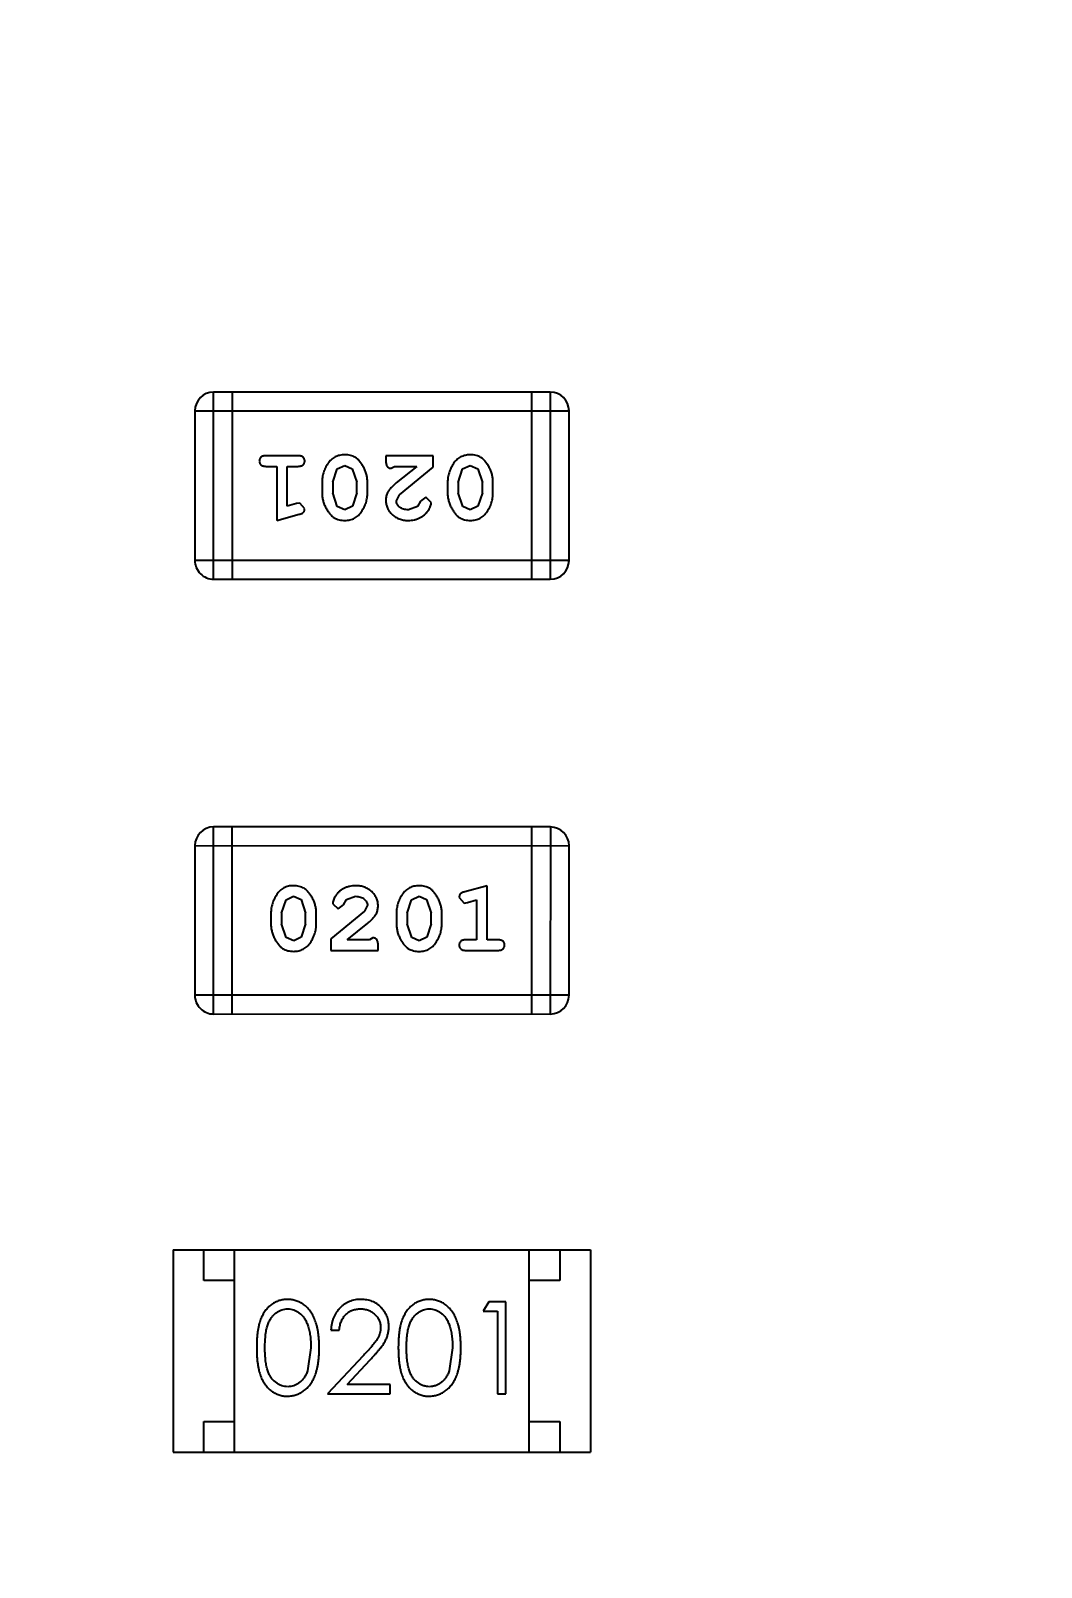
# Model space of a CAD drawing. Header units: inches. Extents: x -37.2 to 29.4, y -3.8 to 37.3.
# Drawn here: x -23.023 to -21.377, y 9.796 to 12.299 of the extents above; entities that cross this region are included whole.
import ezdxf

# ---------------------------------------------------------------- set-up
doc = ezdxf.new("R2010")
doc.units = ezdxf.units.IN
doc.header["$LTSCALE"] = 1.21
doc.header["$MEASUREMENT"] = 0
doc.header["$PDMODE"] = 3
doc.header["$PDSIZE"] = 0.3125
doc.layers.get('0').update_dxf_attribs({"linetype": 'CONTINUOUS'})
doc.layers.get('Defpoints').update_dxf_attribs({"linetype": 'CONTINUOUS'})
doc.layers.add('DIM', color=3, linetype='CONTINUOUS')
doc.styles.get("Standard").update_dxf_attribs({"font": 'txt', "width": 0.8})
doc.dimstyles.get("Standard").update_dxf_attribs({"dimtxt": 0.15625, "dimasz": 0.1875, "dimexe": 0.125, "dimexo": 0.0625, "dimgap": 0.09, "dimtad": 0, "dimtih": 1, "dimtoh": 1, "dimzin": 4, "dimdsep": 46, "dimtxsty": 'STANDARD', "dimblk": '_FILLED', "dimblk1": '_FILLED', "dimblk2": '_FILLED', "dimcen": 0.09, "dimazin": 1, "dimtp": 0.01, "dimtm": 0.01, "dimtfac": 1, "dimtofl": 0, "dimtmove": 0, "dimatfit": 3, "dimldrblk": '_FILLED', "dimfxl": 1, "dimtolj": 1, "dimtzin": 4, "dimarcsym": 0})

# ---------------------------------------------------------------- blocks, each defined once
blk = doc.blocks.new('_FILLED')
at = {"color": 0, "linetype": 'ByBlock'}
blk.add_solid([(0, 0), (-1, 0.1667), (-1, -0.1667)], dxfattribs=at)
blk = doc.blocks.new('*D5')
at = {"layer": 'Defpoints', "color": 0}
for p in [(-36.4962, 28.4485), (-28.0296, 28.4485), (-12.0218, 0.4472)]:
    blk.add_point(p, dxfattribs=at)
at = {"layer": 'DIM', "color": 0, "lineweight": -2}
for p, q in [((-28.0921, 28.4485), (-36.6212, 28.4485)), ((-36.4962, 27.4485), (-36.4962, 16.0045)), ((-36.4962, 1.4472), (-36.4962, 12.8912)), ((-12.0843, 0.4472), (-36.6212, 0.4472))]:
    blk.add_line(p, q, dxfattribs=at)
for p, rotation in [((-36.4962, 28.4485), 90), ((-36.4962, 0.4472), 270)]:
    blk.add_blockref('_FILLED', p, dxfattribs=dict(at, rotation=rotation))
at = {"layer": 'DIM', "color": 0, "insert": (-36.4962, 14.4478), "char_height": 1, "attachment_point": 5, "rotation": 90}
blk.add_mtext('\\A1;28.00', dxfattribs=at)

msp = doc.modelspace()

# ---------------------------------------------------------------- linework, layer by layer
at = {"color": 7, "linetype": 'Continuous'}
for p, q in [((-22.1767, 11.7103), (-22.7253, 11.7103)), ((-22.7253, 11.4055), (-22.7253, 11.7103)), ((-22.6948, 11.7103), (-22.6948, 11.4055)), ((-22.2071, 11.7103), (-22.2072, 11.4055)), ((-22.1767, 11.7103), (-22.1767, 11.4055)), ((-22.7558, 11.6798), (-22.1462, 11.6798)), ((-22.7558, 11.6798), (-22.7558, 11.436)), ((-22.1462, 11.436), (-22.1462, 11.6798)), ((-22.5879, 11.6067), (-22.6398, 11.6067)), ((-22.3676, 11.6067), (-22.4447, 11.6067)), ((-22.4447, 11.6067), (-22.4447, 11.5988)), ((-22.3676, 11.5878), (-22.3676, 11.6067)), ((-22.6398, 11.5894), (-22.6225, 11.5894)), ((-22.6225, 11.5894), (-22.6225, 11.5013)), ((-22.6052, 11.5894), (-22.5879, 11.5894)), ((-22.6052, 11.5244), (-22.6052, 11.5894)), ((-22.5312, 11.5634), (-22.524, 11.5851)), ((-22.524, 11.5851), (-22.5117, 11.5909)), ((-22.5117, 11.5909), (-22.4995, 11.5856)), ((-22.4995, 11.5856), (-22.4919, 11.5634)), ((-22.436, 11.5862), (-22.4305, 11.5894)), ((-22.4305, 11.5894), (-22.3944, 11.5894)), ((-22.3944, 11.5894), (-22.4279, 11.5623)), ((-22.4226, 11.5428), (-22.3676, 11.5878)), ((-22.3267, 11.5633), (-22.3195, 11.5851)), ((-22.3195, 11.5851), (-22.3072, 11.5909)), ((-22.3072, 11.5909), (-22.295, 11.5856)), ((-22.295, 11.5856), (-22.2874, 11.5633)), ((-22.5485, 11.5636), (-22.5485, 11.5459)), ((-22.5312, 11.5634), (-22.5312, 11.5462)), ((-22.5237, 11.5239), (-22.5312, 11.5462)), ((-22.4919, 11.5461), (-22.4992, 11.5244)), ((-22.4919, 11.5461), (-22.4919, 11.5634)), ((-22.4746, 11.5459), (-22.4746, 11.5636)), ((-22.4274, 11.5331), (-22.4226, 11.5428)), ((-22.344, 11.5636), (-22.344, 11.5459)), ((-22.3267, 11.5633), (-22.3267, 11.5461)), ((-22.3191, 11.5238), (-22.3267, 11.5461)), ((-22.2874, 11.5461), (-22.2946, 11.5244)), ((-22.2874, 11.5461), (-22.2874, 11.5633)), ((-22.2701, 11.5459), (-22.2701, 11.5636)), ((-22.5901, 11.5286), (-22.6052, 11.5244)), ((-22.5847, 11.5296), (-22.5901, 11.5286)), ((-22.5769, 11.5203), (-22.5847, 11.5296)), ((-22.5115, 11.5186), (-22.5237, 11.5239)), ((-22.4992, 11.5244), (-22.5115, 11.5186)), ((-22.393, 11.5239), (-22.4079, 11.5186)), ((-22.3881, 11.5324), (-22.393, 11.5239)), ((-22.3796, 11.539), (-22.3881, 11.5324)), ((-22.3708, 11.5306), (-22.3796, 11.539)), ((-22.307, 11.5186), (-22.3191, 11.5238)), ((-22.2946, 11.5244), (-22.307, 11.5186)), ((-22.6225, 11.5013), (-22.5859, 11.5112)), ((-22.1462, 11.436), (-22.7558, 11.436)), ((-22.7253, 11.4055), (-22.1767, 11.4055)), ((-22.1766, 11.0018), (-22.7253, 11.0019)), ((-22.7253, 10.6971), (-22.7253, 11.0019)), ((-22.6948, 10.6971), (-22.6948, 11.0019)), ((-22.2071, 11.0018), (-22.2071, 10.697)), ((-22.1766, 11.0018), (-22.1767, 10.697)), ((-22.7558, 10.9714), (-22.1462, 10.9713)), ((-22.7558, 10.9714), (-22.7558, 10.7275)), ((-22.1462, 10.7275), (-22.1462, 10.9713)), ((-22.2795, 10.9061), (-22.3161, 10.8962)), ((-22.2795, 10.818), (-22.2795, 10.9061)), ((-22.6146, 10.8612), (-22.6073, 10.883)), ((-22.6073, 10.883), (-22.595, 10.8888)), ((-22.595, 10.8888), (-22.5828, 10.8835)), ((-22.5828, 10.8835), (-22.5753, 10.8612)), ((-22.5312, 10.8768), (-22.5224, 10.8683)), ((-22.5224, 10.8683), (-22.5139, 10.8749)), ((-22.5139, 10.8749), (-22.5089, 10.8834)), ((-22.5089, 10.8834), (-22.4941, 10.8888)), ((-22.4746, 10.8742), (-22.4793, 10.8645)), ((-22.4101, 10.8612), (-22.4028, 10.883)), ((-22.4028, 10.883), (-22.3905, 10.8888)), ((-22.3905, 10.8888), (-22.3783, 10.8835)), ((-22.3783, 10.8835), (-22.3707, 10.8612)), ((-22.3251, 10.887), (-22.3172, 10.8778)), ((-22.3172, 10.8778), (-22.3118, 10.8788)), ((-22.3118, 10.8788), (-22.2968, 10.8829)), ((-22.2968, 10.8829), (-22.2968, 10.818)), ((-22.6319, 10.8615), (-22.6319, 10.8437)), ((-22.6146, 10.8612), (-22.6146, 10.844)), ((-22.6069, 10.8217), (-22.6146, 10.844)), ((-22.5753, 10.844), (-22.5825, 10.8222)), ((-22.5753, 10.844), (-22.5753, 10.8612)), ((-22.5579, 10.8437), (-22.5579, 10.8615)), ((-22.4793, 10.8645), (-22.5344, 10.8196)), ((-22.5076, 10.818), (-22.474, 10.845)), ((-22.4274, 10.8615), (-22.4274, 10.8437)), ((-22.4101, 10.8612), (-22.4101, 10.844)), ((-22.4024, 10.8217), (-22.4101, 10.844)), ((-22.3707, 10.844), (-22.378, 10.8222)), ((-22.3707, 10.844), (-22.3707, 10.8612)), ((-22.3534, 10.8437), (-22.3534, 10.8615)), ((-22.5948, 10.8164), (-22.6069, 10.8217)), ((-22.5825, 10.8222), (-22.5948, 10.8164)), ((-22.5344, 10.8196), (-22.5344, 10.8007)), ((-22.4714, 10.818), (-22.5076, 10.818)), ((-22.4659, 10.8211), (-22.4714, 10.818)), ((-22.3903, 10.8164), (-22.4024, 10.8217)), ((-22.378, 10.8222), (-22.3903, 10.8164)), ((-22.2968, 10.818), (-22.3141, 10.818)), ((-22.2622, 10.818), (-22.2795, 10.818)), ((-22.5344, 10.8007), (-22.4573, 10.8007)), ((-22.4573, 10.8007), (-22.4573, 10.8085)), ((-22.3141, 10.8007), (-22.2622, 10.8007)), ((-22.1462, 10.7275), (-22.7558, 10.7275)), ((-22.7253, 10.6971), (-22.1767, 10.697)), ((-22.7911, 10.313), (-22.7912, 9.983)), ((-22.7911, 10.313), (-22.1111, 10.3129)), ((-22.7411, 10.263), (-22.7411, 10.313)), ((-22.6912, 9.983), (-22.6911, 10.313)), ((-22.2112, 9.9829), (-22.2111, 10.3129)), ((-22.1611, 10.3129), (-22.1611, 10.2629)), ((-22.1111, 10.3129), (-22.1112, 9.9829)), ((-22.6911, 10.263), (-22.7411, 10.263)), ((-22.1611, 10.2629), (-22.2111, 10.2629)), ((-22.2771, 10.2282), (-22.2859, 10.2128)), ((-22.2493, 10.2282), (-22.2771, 10.2282)), ((-22.2493, 10.0782), (-22.2493, 10.2282)), ((-22.2859, 10.2128), (-22.2628, 10.2128)), ((-22.2628, 10.2128), (-22.2628, 10.0782)), ((-22.534, 10.1821), (-22.5205, 10.1821)), ((-22.5667, 10.1532), (-22.5723, 10.1155)), ((-22.4816, 10.1403), (-22.5397, 10.0782)), ((-22.3359, 10.1532), (-22.3416, 10.1155)), ((-22.5076, 10.0936), (-22.4701, 10.1337)), ((-22.4378, 10.0936), (-22.5076, 10.0936)), ((-22.4378, 10.0782), (-22.4378, 10.0936)), ((-22.5397, 10.0782), (-22.4378, 10.0782)), ((-22.2628, 10.0782), (-22.2493, 10.0782)), ((-22.7412, 10.033), (-22.6912, 10.033)), ((-22.7412, 9.983), (-22.7412, 10.033)), ((-22.2112, 10.0329), (-22.1612, 10.0329)), ((-22.1612, 10.0329), (-22.1612, 9.9829)), ((-22.7912, 9.983), (-22.1112, 9.9829))]:
    msp.add_line(p, q, dxfattribs=at)
for centre, start, end in [((-22.7253, 11.6798), 89.9955, 179.9955), ((-22.1767, 11.6798), 359.9955, 89.9955), ((-22.7253, 11.436), 179.9955, 269.9955), ((-22.1767, 11.436), 269.9955, 359.9955), ((-22.7253, 10.9714), 89.9955, 179.9955), ((-22.1766, 10.9713), 359.9955, 89.9955), ((-22.7253, 10.7275), 179.9955, 269.9955), ((-22.1767, 10.7275), 269.9955, 359.9955)]:
    msp.add_arc(centre, 0.0305, start, end, dxfattribs=at)
for points, knots in [([(-22.6398, 11.6067), (-22.6407, 11.6067), (-22.6423, 11.6066), (-22.6447, 11.6061), (-22.6466, 11.6054), (-22.6482, 11.6043), (-22.6494, 11.603), (-22.6502, 11.6015), (-22.6507, 11.5998), (-22.6508, 11.5986), (-22.6508, 11.598)], [0, 0, 0, 0, 0.169012, 0.317488, 0.445429, 0.560977, 0.67065, 0.776666, 0.88492, 1, 1, 1, 1]), ([(-22.6508, 11.598), (-22.6508, 11.5974), (-22.6507, 11.5962), (-22.6502, 11.5946), (-22.6493, 11.5931), (-22.6482, 11.5917), (-22.6466, 11.5906), (-22.6447, 11.5899), (-22.6423, 11.5894), (-22.6407, 11.5894), (-22.6398, 11.5894)], [0, 0, 0, 0, 0.11517, 0.223509, 0.328254, 0.438012, 0.553651, 0.682263, 0.830856, 1, 1, 1, 1]), ([(-22.5768, 11.598), (-22.5769, 11.5986), (-22.5769, 11.5998), (-22.5774, 11.6015), (-22.5783, 11.603), (-22.5794, 11.6044), (-22.581, 11.6054), (-22.583, 11.6061), (-22.5853, 11.6066), (-22.587, 11.6067), (-22.5879, 11.6067)], [0, 0, 0, 0, 0.115051, 0.223278, 0.329269, 0.437893, 0.554681, 0.682591, 0.83103, 1, 1, 1, 1]), ([(-22.5879, 11.5894), (-22.587, 11.5894), (-22.5853, 11.5894), (-22.583, 11.5899), (-22.581, 11.5906), (-22.5794, 11.5917), (-22.5783, 11.5931), (-22.5774, 11.5945), (-22.5769, 11.5962), (-22.5769, 11.5974), (-22.5768, 11.598)], [0, 0, 0, 0, 0.169102, 0.317658, 0.446239, 0.563118, 0.671828, 0.776546, 0.884858, 1, 1, 1, 1]), ([(-22.5116, 11.6082), (-22.5131, 11.6082), (-22.5159, 11.6081), (-22.52, 11.6074), (-22.5238, 11.6063), (-22.5274, 11.6047), (-22.5307, 11.6027), (-22.5338, 11.6002), (-22.5366, 11.5972), (-22.539, 11.5938), (-22.5412, 11.5902), (-22.5432, 11.5866), (-22.5448, 11.5828), (-22.5462, 11.5791), (-22.5472, 11.5753), (-22.548, 11.5714), (-22.5484, 11.5675), (-22.5485, 11.5649), (-22.5485, 11.5636)], [0, 0, 0, 0, 0.067217, 0.131051, 0.19272, 0.252824, 0.312745, 0.373449, 0.436041, 0.501494, 0.567761, 0.632087, 0.695096, 0.757109, 0.817993, 0.878657, 0.939311, 1, 1, 1, 1]), ([(-22.4746, 11.5636), (-22.4746, 11.5647), (-22.4746, 11.5668), (-22.475, 11.57), (-22.4754, 11.5731), (-22.4761, 11.5762), (-22.477, 11.5793), (-22.4781, 11.5823), (-22.4794, 11.5852), (-22.4809, 11.5881), (-22.4825, 11.5908), (-22.4841, 11.5934), (-22.4857, 11.5957), (-22.4874, 11.5978), (-22.4891, 11.5997), (-22.4908, 11.6013), (-22.4925, 11.6028), (-22.4949, 11.6044), (-22.498, 11.606), (-22.5022, 11.6073), (-22.5068, 11.6081), (-22.51, 11.6082), (-22.5116, 11.6082)], [0, 0, 0, 0, 0.049886, 0.09882, 0.148132, 0.19689, 0.246038, 0.295176, 0.345305, 0.395692, 0.445312, 0.491875, 0.535813, 0.577009, 0.616081, 0.652689, 0.687585, 0.720206, 0.785062, 0.85223, 0.923759, 1, 1, 1, 1]), ([(-22.4447, 11.5988), (-22.4447, 11.5977), (-22.4446, 11.5958), (-22.4442, 11.593), (-22.4435, 11.5908), (-22.4425, 11.5891), (-22.4411, 11.5878), (-22.4396, 11.5869), (-22.4379, 11.5863), (-22.4367, 11.5862), (-22.436, 11.5862)], [0, 0, 0, 0, 0.1844, 0.34094, 0.473574, 0.586824, 0.690029, 0.789175, 0.890445, 1, 1, 1, 1]), ([(-22.3071, 11.6082), (-22.3086, 11.6082), (-22.3114, 11.6081), (-22.3155, 11.6074), (-22.3193, 11.6063), (-22.3229, 11.6047), (-22.3262, 11.6027), (-22.3293, 11.6001), (-22.3321, 11.5972), (-22.3345, 11.5938), (-22.3367, 11.5902), (-22.3387, 11.5865), (-22.3403, 11.5828), (-22.3417, 11.5791), (-22.3427, 11.5753), (-22.3435, 11.5714), (-22.3439, 11.5675), (-22.344, 11.5649), (-22.344, 11.5636)], [0, 0, 0, 0, 0.067217, 0.131051, 0.19272, 0.252824, 0.312745, 0.373449, 0.436041, 0.501494, 0.567761, 0.632087, 0.695096, 0.757109, 0.817993, 0.878657, 0.939311, 1, 1, 1, 1]), ([(-22.2701, 11.5636), (-22.2701, 11.5647), (-22.2701, 11.5668), (-22.2704, 11.57), (-22.2709, 11.5731), (-22.2716, 11.5762), (-22.2725, 11.5793), (-22.2736, 11.5822), (-22.2749, 11.5852), (-22.2764, 11.5881), (-22.2779, 11.5908), (-22.2796, 11.5934), (-22.2812, 11.5957), (-22.2829, 11.5978), (-22.2846, 11.5996), (-22.2863, 11.6013), (-22.288, 11.6027), (-22.2904, 11.6043), (-22.2935, 11.6059), (-22.2977, 11.6073), (-22.3023, 11.6081), (-22.3055, 11.6082), (-22.3071, 11.6082)], [0, 0, 0, 0, 0.049886, 0.09882, 0.148132, 0.19689, 0.246038, 0.295176, 0.345305, 0.395692, 0.445312, 0.491875, 0.535813, 0.577009, 0.616081, 0.652689, 0.687585, 0.720206, 0.785062, 0.85223, 0.923759, 1, 1, 1, 1]), ([(-22.5485, 11.5459), (-22.5485, 11.5448), (-22.5485, 11.5427), (-22.5482, 11.5395), (-22.5476, 11.5363), (-22.547, 11.5332), (-22.5461, 11.5302), (-22.5449, 11.5272), (-22.5436, 11.5242), (-22.5422, 11.5213), (-22.5405, 11.5186), (-22.5389, 11.516), (-22.5373, 11.5137), (-22.5356, 11.5116), (-22.5339, 11.5098), (-22.5322, 11.5081), (-22.5304, 11.5067), (-22.5281, 11.5051), (-22.5249, 11.5035), (-22.5207, 11.5022), (-22.5162, 11.5014), (-22.513, 11.5013), (-22.5114, 11.5013)], [0, 0, 0, 0, 0.049855, 0.099516, 0.148482, 0.19758, 0.246804, 0.296268, 0.346517, 0.397047, 0.446826, 0.49336, 0.537801, 0.579207, 0.617974, 0.654833, 0.689171, 0.722088, 0.786392, 0.853518, 0.924186, 1, 1, 1, 1]), ([(-22.5114, 11.5013), (-22.51, 11.5013), (-22.5071, 11.5014), (-22.5031, 11.5021), (-22.4992, 11.5032), (-22.4956, 11.5048), (-22.4924, 11.5069), (-22.4893, 11.5094), (-22.4865, 11.5123), (-22.4841, 11.5157), (-22.4819, 11.5193), (-22.4799, 11.523), (-22.4783, 11.5267), (-22.4769, 11.5305), (-22.4759, 11.5343), (-22.4751, 11.5381), (-22.4747, 11.542), (-22.4746, 11.5446), (-22.4746, 11.5459)], [0, 0, 0, 0, 0.06692, 0.130834, 0.19258, 0.252759, 0.312631, 0.373411, 0.436359, 0.501894, 0.568244, 0.632472, 0.69556, 0.757163, 0.818592, 0.878885, 0.939235, 1, 1, 1, 1]), ([(-22.4279, 11.5623), (-22.4288, 11.5615), (-22.4305, 11.5601), (-22.4329, 11.5578), (-22.435, 11.5557), (-22.4369, 11.5537), (-22.4385, 11.5519), (-22.4398, 11.5501), (-22.441, 11.5485), (-22.4421, 11.5464), (-22.4431, 11.5439), (-22.4441, 11.5407), (-22.4446, 11.5374), (-22.4447, 11.5352), (-22.4447, 11.534)], [0, 0, 0, 0, 0.103002, 0.197728, 0.285279, 0.365235, 0.437224, 0.502446, 0.560545, 0.611446, 0.707576, 0.80349, 0.900532, 1, 1, 1, 1]), ([(-22.344, 11.5459), (-22.344, 11.5448), (-22.344, 11.5426), (-22.3437, 11.5395), (-22.3431, 11.5363), (-22.3425, 11.5332), (-22.3415, 11.5302), (-22.3404, 11.5272), (-22.3391, 11.5242), (-22.3376, 11.5213), (-22.336, 11.5186), (-22.3344, 11.516), (-22.3327, 11.5137), (-22.3311, 11.5116), (-22.3294, 11.5097), (-22.3277, 11.5081), (-22.3259, 11.5067), (-22.3236, 11.5051), (-22.3204, 11.5035), (-22.3162, 11.5022), (-22.3117, 11.5014), (-22.3085, 11.5013), (-22.3069, 11.5012)], [0, 0, 0, 0, 0.049855, 0.099516, 0.148482, 0.19758, 0.246804, 0.296268, 0.346517, 0.397047, 0.446826, 0.49336, 0.537801, 0.579207, 0.617974, 0.654833, 0.689171, 0.722088, 0.786392, 0.853518, 0.924186, 1, 1, 1, 1]), ([(-22.3069, 11.5012), (-22.3054, 11.5013), (-22.3026, 11.5014), (-22.2986, 11.5021), (-22.2947, 11.5032), (-22.2911, 11.5048), (-22.2878, 11.5068), (-22.2848, 11.5094), (-22.282, 11.5123), (-22.2795, 11.5157), (-22.2773, 11.5193), (-22.2754, 11.523), (-22.2738, 11.5267), (-22.2724, 11.5305), (-22.2714, 11.5342), (-22.2706, 11.5381), (-22.2702, 11.542), (-22.2701, 11.5446), (-22.2701, 11.5459)], [0, 0, 0, 0, 0.06692, 0.130834, 0.19258, 0.252759, 0.312631, 0.373411, 0.436359, 0.501894, 0.568244, 0.632472, 0.69556, 0.757163, 0.818592, 0.878885, 0.939235, 1, 1, 1, 1]), ([(-22.5859, 11.5112), (-22.585, 11.5114), (-22.5835, 11.5119), (-22.5814, 11.5127), (-22.5798, 11.5136), (-22.5786, 11.5147), (-22.5778, 11.5158), (-22.5772, 11.5172), (-22.5769, 11.5187), (-22.5769, 11.5198), (-22.5769, 11.5203)], [0, 0, 0, 0, 0.187321, 0.344927, 0.475328, 0.579604, 0.674244, 0.773631, 0.882025, 1, 1, 1, 1]), ([(-22.4447, 11.534), (-22.4447, 11.5329), (-22.4446, 11.5307), (-22.4441, 11.5275), (-22.4433, 11.5244), (-22.4422, 11.5214), (-22.4407, 11.5185), (-22.4389, 11.5158), (-22.4368, 11.5132), (-22.4344, 11.5108), (-22.4318, 11.5086), (-22.4289, 11.5066), (-22.4259, 11.5049), (-22.4227, 11.5036), (-22.4193, 11.5026), (-22.4157, 11.5018), (-22.4119, 11.5013), (-22.4093, 11.5013), (-22.408, 11.5013)], [0, 0, 0, 0, 0.060981, 0.120256, 0.178148, 0.236115, 0.293993, 0.352864, 0.413358, 0.476056, 0.539296, 0.602396, 0.665116, 0.728325, 0.792919, 0.859317, 0.928302, 1, 1, 1, 1]), ([(-22.4079, 11.5186), (-22.4093, 11.5186), (-22.412, 11.5187), (-22.4158, 11.5195), (-22.4192, 11.5209), (-22.4221, 11.5228), (-22.4244, 11.5251), (-22.4262, 11.5276), (-22.4272, 11.5303), (-22.4273, 11.5322), (-22.4274, 11.5331)], [0, 0, 0, 0, 0.156344, 0.299348, 0.4327, 0.561, 0.682299, 0.791883, 0.89611, 1, 1, 1, 1]), ([(-22.408, 11.5013), (-22.4063, 11.5013), (-22.403, 11.5014), (-22.398, 11.5023), (-22.3933, 11.5037), (-22.3888, 11.5057), (-22.3847, 11.5081), (-22.381, 11.511), (-22.3779, 11.5142), (-22.3753, 11.5178), (-22.3734, 11.5214), (-22.3719, 11.5247), (-22.371, 11.5277), (-22.3708, 11.5297), (-22.3708, 11.5306)], [0, 0, 0, 0, 0.098286, 0.193983, 0.289056, 0.384352, 0.477435, 0.566197, 0.652355, 0.737986, 0.818188, 0.887401, 0.94802, 1, 1, 1, 1]), ([(-22.5951, 10.9061), (-22.5965, 10.9061), (-22.5993, 10.906), (-22.6034, 10.9053), (-22.6073, 10.9041), (-22.6108, 10.9026), (-22.6141, 10.9005), (-22.6172, 10.898), (-22.62, 10.895), (-22.6224, 10.8916), (-22.6246, 10.888), (-22.6266, 10.8844), (-22.6282, 10.8807), (-22.6295, 10.8769), (-22.6306, 10.8731), (-22.6313, 10.8693), (-22.6318, 10.8654), (-22.6319, 10.8628), (-22.6319, 10.8615)], [0, 0, 0, 0, 0.06692, 0.130834, 0.19258, 0.252759, 0.312631, 0.373411, 0.436359, 0.501894, 0.568244, 0.632472, 0.69556, 0.757163, 0.818592, 0.878885, 0.939235, 1, 1, 1, 1]), ([(-22.5579, 10.8615), (-22.558, 10.8625), (-22.558, 10.8647), (-22.5583, 10.8679), (-22.5588, 10.871), (-22.5595, 10.8741), (-22.5604, 10.8772), (-22.5615, 10.8802), (-22.5628, 10.8831), (-22.5643, 10.886), (-22.5659, 10.8888), (-22.5676, 10.8913), (-22.5692, 10.8936), (-22.5709, 10.8957), (-22.5726, 10.8976), (-22.5743, 10.8992), (-22.576, 10.9007), (-22.5784, 10.9022), (-22.5816, 10.9038), (-22.5857, 10.9051), (-22.5903, 10.9059), (-22.5935, 10.906), (-22.5951, 10.9061)], [0, 0, 0, 0, 0.049855, 0.099516, 0.148482, 0.19758, 0.246804, 0.296268, 0.346517, 0.397047, 0.446826, 0.49336, 0.537801, 0.579207, 0.617974, 0.654833, 0.689171, 0.722088, 0.786392, 0.853518, 0.924186, 1, 1, 1, 1]), ([(-22.4939, 10.9061), (-22.4956, 10.906), (-22.499, 10.9059), (-22.5039, 10.9051), (-22.5087, 10.9036), (-22.5132, 10.9016), (-22.5173, 10.8992), (-22.521, 10.8963), (-22.5241, 10.8931), (-22.5266, 10.8895), (-22.5286, 10.886), (-22.5301, 10.8826), (-22.531, 10.8796), (-22.5311, 10.8777), (-22.5312, 10.8768)], [0, 0, 0, 0, 0.098286, 0.193983, 0.289056, 0.384352, 0.477435, 0.566197, 0.652355, 0.737986, 0.818188, 0.887401, 0.94802, 1, 1, 1, 1]), ([(-22.4573, 10.8733), (-22.4573, 10.8744), (-22.4574, 10.8766), (-22.4578, 10.8799), (-22.4587, 10.883), (-22.4598, 10.8859), (-22.4613, 10.8888), (-22.463, 10.8915), (-22.4651, 10.8941), (-22.4675, 10.8965), (-22.4702, 10.8988), (-22.473, 10.9007), (-22.4761, 10.9024), (-22.4793, 10.9038), (-22.4827, 10.9048), (-22.4863, 10.9056), (-22.4901, 10.906), (-22.4926, 10.9061), (-22.4939, 10.9061)], [0, 0, 0, 0, 0.060981, 0.120256, 0.178148, 0.236115, 0.293993, 0.352864, 0.413358, 0.476056, 0.539296, 0.602396, 0.665116, 0.728325, 0.792919, 0.859317, 0.928302, 1, 1, 1, 1]), ([(-22.3906, 10.9061), (-22.392, 10.906), (-22.3948, 10.906), (-22.3989, 10.9052), (-22.4027, 10.9041), (-22.4063, 10.9025), (-22.4096, 10.9005), (-22.4127, 10.898), (-22.4155, 10.895), (-22.4179, 10.8916), (-22.4201, 10.888), (-22.422, 10.8843), (-22.4237, 10.8806), (-22.425, 10.8769), (-22.4261, 10.8731), (-22.4268, 10.8692), (-22.4273, 10.8654), (-22.4273, 10.8628), (-22.4274, 10.8615)], [0, 0, 0, 0, 0.06692, 0.130834, 0.19258, 0.252759, 0.312631, 0.373411, 0.436359, 0.501894, 0.568244, 0.632472, 0.69556, 0.757163, 0.818592, 0.878885, 0.939235, 1, 1, 1, 1]), ([(-22.3534, 10.8615), (-22.3535, 10.8625), (-22.3535, 10.8647), (-22.3538, 10.8679), (-22.3543, 10.871), (-22.355, 10.8741), (-22.3559, 10.8772), (-22.357, 10.8802), (-22.3583, 10.8831), (-22.3598, 10.886), (-22.3614, 10.8887), (-22.363, 10.8913), (-22.3647, 10.8936), (-22.3664, 10.8957), (-22.3681, 10.8976), (-22.3698, 10.8992), (-22.3715, 10.9007), (-22.3739, 10.9022), (-22.3771, 10.9038), (-22.3812, 10.9051), (-22.3858, 10.9059), (-22.3889, 10.906), (-22.3906, 10.9061)], [0, 0, 0, 0, 0.049855, 0.099516, 0.148482, 0.19758, 0.246804, 0.296268, 0.346517, 0.397047, 0.446826, 0.49336, 0.537801, 0.579207, 0.617974, 0.654833, 0.689171, 0.722088, 0.786392, 0.853518, 0.924186, 1, 1, 1, 1]), ([(-22.3161, 10.8962), (-22.3169, 10.8959), (-22.3185, 10.8955), (-22.3206, 10.8946), (-22.3222, 10.8937), (-22.3234, 10.8927), (-22.3242, 10.8915), (-22.3247, 10.8902), (-22.3251, 10.8887), (-22.3251, 10.8876), (-22.3251, 10.887)], [0, 0, 0, 0, 0.187321, 0.344927, 0.475328, 0.579604, 0.674244, 0.773631, 0.882025, 1, 1, 1, 1]), ([(-22.4941, 10.8888), (-22.4927, 10.8887), (-22.49, 10.8886), (-22.4861, 10.8878), (-22.4828, 10.8864), (-22.4799, 10.8845), (-22.4776, 10.8822), (-22.4758, 10.8798), (-22.4748, 10.8771), (-22.4746, 10.8752), (-22.4746, 10.8742)], [0, 0, 0, 0, 0.156344, 0.299348, 0.4327, 0.561, 0.682299, 0.791883, 0.89611, 1, 1, 1, 1]), ([(-22.474, 10.845), (-22.4732, 10.8458), (-22.4715, 10.8473), (-22.4691, 10.8495), (-22.467, 10.8516), (-22.4651, 10.8536), (-22.4635, 10.8555), (-22.4621, 10.8572), (-22.461, 10.8589), (-22.4599, 10.8609), (-22.4588, 10.8635), (-22.4579, 10.8666), (-22.4574, 10.8699), (-22.4573, 10.8722), (-22.4573, 10.8733)], [0, 0, 0, 0, 0.103002, 0.197728, 0.285279, 0.365235, 0.437224, 0.502446, 0.560545, 0.611446, 0.707576, 0.80349, 0.900532, 1, 1, 1, 1]), ([(-22.6319, 10.8437), (-22.6319, 10.8427), (-22.6318, 10.8405), (-22.6315, 10.8374), (-22.631, 10.8342), (-22.6303, 10.8311), (-22.6295, 10.8281), (-22.6283, 10.8251), (-22.6271, 10.8221), (-22.6256, 10.8193), (-22.624, 10.8165), (-22.6224, 10.814), (-22.6208, 10.8117), (-22.6191, 10.8096), (-22.6174, 10.8077), (-22.6157, 10.806), (-22.614, 10.8046), (-22.6116, 10.803), (-22.6084, 10.8014), (-22.6042, 10.8001), (-22.5997, 10.7993), (-22.5965, 10.7992), (-22.5948, 10.7991)], [0, 0, 0, 0, 0.049886, 0.09882, 0.148132, 0.19689, 0.246038, 0.295176, 0.345305, 0.395692, 0.445312, 0.491875, 0.535813, 0.577009, 0.616081, 0.652689, 0.687585, 0.720206, 0.785062, 0.85223, 0.923759, 1, 1, 1, 1]), ([(-22.5948, 10.7991), (-22.5934, 10.7992), (-22.5906, 10.7992), (-22.5865, 10.7999), (-22.5827, 10.8011), (-22.5791, 10.8027), (-22.5758, 10.8047), (-22.5727, 10.8072), (-22.5699, 10.8101), (-22.5675, 10.8135), (-22.5653, 10.8171), (-22.5633, 10.8208), (-22.5617, 10.8245), (-22.5603, 10.8283), (-22.5593, 10.8321), (-22.5585, 10.8359), (-22.558, 10.8398), (-22.558, 10.8424), (-22.5579, 10.8437)], [0, 0, 0, 0, 0.067217, 0.131051, 0.19272, 0.252824, 0.312745, 0.373449, 0.436041, 0.501494, 0.567761, 0.632087, 0.695096, 0.757109, 0.817993, 0.878657, 0.939311, 1, 1, 1, 1]), ([(-22.4274, 10.8437), (-22.4274, 10.8426), (-22.4273, 10.8405), (-22.427, 10.8373), (-22.4265, 10.8342), (-22.4258, 10.8311), (-22.425, 10.8281), (-22.4238, 10.8251), (-22.4226, 10.8221), (-22.4211, 10.8192), (-22.4195, 10.8165), (-22.4179, 10.814), (-22.4162, 10.8116), (-22.4146, 10.8095), (-22.4129, 10.8077), (-22.4112, 10.806), (-22.4095, 10.8046), (-22.4071, 10.803), (-22.4039, 10.8014), (-22.3997, 10.8001), (-22.3952, 10.7992), (-22.392, 10.7991), (-22.3903, 10.7991)], [0, 0, 0, 0, 0.049886, 0.09882, 0.148132, 0.19689, 0.246038, 0.295176, 0.345305, 0.395692, 0.445312, 0.491875, 0.535813, 0.577009, 0.616081, 0.652689, 0.687585, 0.720206, 0.785062, 0.85223, 0.923759, 1, 1, 1, 1]), ([(-22.3903, 10.7991), (-22.3889, 10.7991), (-22.3861, 10.7992), (-22.382, 10.7999), (-22.3781, 10.801), (-22.3746, 10.8026), (-22.3712, 10.8047), (-22.3682, 10.8072), (-22.3654, 10.8101), (-22.3629, 10.8135), (-22.3608, 10.8171), (-22.3588, 10.8208), (-22.3571, 10.8245), (-22.3558, 10.8283), (-22.3548, 10.8321), (-22.354, 10.8359), (-22.3535, 10.8398), (-22.3535, 10.8424), (-22.3534, 10.8437)], [0, 0, 0, 0, 0.067217, 0.131051, 0.19272, 0.252824, 0.312745, 0.373449, 0.436041, 0.501494, 0.567761, 0.632087, 0.695096, 0.757109, 0.817993, 0.878657, 0.939311, 1, 1, 1, 1]), ([(-22.4573, 10.8085), (-22.4573, 10.8096), (-22.4573, 10.8116), (-22.4578, 10.8143), (-22.4584, 10.8165), (-22.4595, 10.8183), (-22.4608, 10.8196), (-22.4623, 10.8205), (-22.4641, 10.821), (-22.4653, 10.8211), (-22.4659, 10.8211)], [0, 0, 0, 0, 0.1844, 0.34094, 0.473574, 0.586824, 0.690029, 0.789175, 0.890445, 1, 1, 1, 1]), ([(-22.3141, 10.818), (-22.315, 10.8179), (-22.3167, 10.8179), (-22.319, 10.8174), (-22.321, 10.8167), (-22.3225, 10.8156), (-22.3237, 10.8143), (-22.3245, 10.8128), (-22.325, 10.8111), (-22.3251, 10.8099), (-22.3251, 10.8093)], [0, 0, 0, 0, 0.169102, 0.317658, 0.446239, 0.563118, 0.671828, 0.776546, 0.884858, 1, 1, 1, 1]), ([(-22.2512, 10.8093), (-22.2512, 10.8099), (-22.2513, 10.8111), (-22.2518, 10.8128), (-22.2526, 10.8143), (-22.2538, 10.8156), (-22.2553, 10.8167), (-22.2573, 10.8174), (-22.2596, 10.8179), (-22.2613, 10.8179), (-22.2622, 10.818)], [0, 0, 0, 0, 0.11517, 0.223509, 0.328254, 0.438012, 0.553651, 0.682263, 0.830856, 1, 1, 1, 1]), ([(-22.3251, 10.8093), (-22.3251, 10.8087), (-22.325, 10.8075), (-22.3245, 10.8058), (-22.3237, 10.8043), (-22.3225, 10.803), (-22.321, 10.8019), (-22.319, 10.8012), (-22.3167, 10.8007), (-22.315, 10.8007), (-22.3141, 10.8007)], [0, 0, 0, 0, 0.115051, 0.223278, 0.329269, 0.437893, 0.554681, 0.682591, 0.83103, 1, 1, 1, 1]), ([(-22.2622, 10.8007), (-22.2613, 10.8007), (-22.2596, 10.8007), (-22.2573, 10.8012), (-22.2553, 10.8019), (-22.2538, 10.803), (-22.2526, 10.8043), (-22.2518, 10.8058), (-22.2513, 10.8075), (-22.2512, 10.8087), (-22.2512, 10.8093)], [0, 0, 0, 0, 0.169012, 0.317488, 0.445429, 0.560977, 0.67065, 0.776666, 0.88492, 1, 1, 1, 1]), ([(-22.605, 10.2321), (-22.6061, 10.2321), (-22.6085, 10.232), (-22.6119, 10.2316), (-22.6153, 10.231), (-22.6186, 10.23), (-22.6218, 10.2289), (-22.6249, 10.2274), (-22.6279, 10.2257), (-22.6309, 10.2237), (-22.6337, 10.2215), (-22.6364, 10.2191), (-22.6388, 10.2163), (-22.6412, 10.2134), (-22.6433, 10.2102), (-22.6454, 10.2067), (-22.6472, 10.203), (-22.6488, 10.1991), (-22.6503, 10.1948), (-22.6516, 10.1901), (-22.6527, 10.1849), (-22.6536, 10.1794), (-22.6543, 10.1734), (-22.6548, 10.167), (-22.6551, 10.1602), (-22.6551, 10.1556), (-22.6551, 10.1532)], [0, 0, 0, 0, 0.033742, 0.066533, 0.099153, 0.13154, 0.164087, 0.196563, 0.229707, 0.263315, 0.297504, 0.331686, 0.366482, 0.4021, 0.438958, 0.476748, 0.515985, 0.556589, 0.599519, 0.645765, 0.695487, 0.748721, 0.805687, 0.866754, 0.931405, 1, 1, 1, 1]), ([(-22.6417, 10.1532), (-22.6416, 10.1552), (-22.6416, 10.1592), (-22.6414, 10.1648), (-22.641, 10.1701), (-22.6405, 10.175), (-22.6399, 10.1795), (-22.6391, 10.1837), (-22.6382, 10.1874), (-22.6371, 10.1908), (-22.6358, 10.1939), (-22.6345, 10.1968), (-22.633, 10.1995), (-22.6314, 10.2021), (-22.6296, 10.2044), (-22.6277, 10.2065), (-22.6257, 10.2085), (-22.6228, 10.2107), (-22.6191, 10.2131), (-22.6144, 10.2152), (-22.6095, 10.2164), (-22.6062, 10.2166), (-22.6045, 10.2167)], [0, 0, 0, 0, 0.073302, 0.142286, 0.206253, 0.266017, 0.321612, 0.372532, 0.419497, 0.462398, 0.502825, 0.541489, 0.579034, 0.615143, 0.650298, 0.684912, 0.718701, 0.752189, 0.817245, 0.879117, 0.939613, 1, 1, 1, 1]), ([(-22.5532, 10.1532), (-22.5532, 10.1555), (-22.5533, 10.16), (-22.5536, 10.1665), (-22.5541, 10.1727), (-22.5548, 10.1786), (-22.5558, 10.184), (-22.557, 10.1892), (-22.5584, 10.1939), (-22.56, 10.1983), (-22.5618, 10.2024), (-22.5637, 10.2063), (-22.5658, 10.2098), (-22.568, 10.2131), (-22.5705, 10.2162), (-22.573, 10.2189), (-22.5757, 10.2215), (-22.5786, 10.2237), (-22.5816, 10.2257), (-22.5847, 10.2274), (-22.5879, 10.2288), (-22.5911, 10.23), (-22.5945, 10.2309), (-22.5979, 10.2316), (-22.6014, 10.232), (-22.6038, 10.2321), (-22.605, 10.2321)], [0, 0, 0, 0, 0.065278, 0.127205, 0.186168, 0.241675, 0.294115, 0.343609, 0.390387, 0.434463, 0.476646, 0.517002, 0.555936, 0.593716, 0.630057, 0.665601, 0.700745, 0.734917, 0.768681, 0.802087, 0.834849, 0.867433, 0.900138, 0.932806, 0.966212, 1, 1, 1, 1]), ([(-22.6045, 10.2167), (-22.6029, 10.2166), (-22.5996, 10.2164), (-22.5947, 10.2152), (-22.5901, 10.213), (-22.5863, 10.2107), (-22.5835, 10.2084), (-22.5814, 10.2064), (-22.5794, 10.2042), (-22.5777, 10.2017), (-22.576, 10.199), (-22.5744, 10.196), (-22.573, 10.1929), (-22.5716, 10.1894), (-22.5705, 10.1858), (-22.5694, 10.1819), (-22.5686, 10.1777), (-22.5679, 10.1733), (-22.5674, 10.1686), (-22.5669, 10.1637), (-22.5667, 10.1586), (-22.5667, 10.155), (-22.5667, 10.1532)], [0, 0, 0, 0, 0.059689, 0.119507, 0.181075, 0.246162, 0.279894, 0.314468, 0.350403, 0.387474, 0.426147, 0.466624, 0.508745, 0.553328, 0.600058, 0.649177, 0.700552, 0.754894, 0.811825, 0.871514, 0.934319, 1, 1, 1, 1]), ([(-22.485, 10.2321), (-22.4867, 10.232), (-22.49, 10.232), (-22.4948, 10.2313), (-22.4995, 10.2302), (-22.5039, 10.2286), (-22.5081, 10.2266), (-22.5121, 10.2242), (-22.5159, 10.2214), (-22.5195, 10.218), (-22.5228, 10.2144), (-22.5256, 10.2105), (-22.5281, 10.2064), (-22.5301, 10.202), (-22.5317, 10.1974), (-22.5329, 10.1925), (-22.5337, 10.1874), (-22.5339, 10.1839), (-22.534, 10.1821)], [0, 0, 0, 0, 0.06445, 0.126725, 0.187421, 0.247417, 0.306749, 0.366595, 0.427749, 0.490235, 0.553031, 0.614805, 0.676505, 0.738096, 0.801021, 0.864897, 0.931209, 1, 1, 1, 1]), ([(-22.5205, 10.1821), (-22.5204, 10.1834), (-22.5201, 10.186), (-22.5194, 10.1898), (-22.5184, 10.1933), (-22.5172, 10.1967), (-22.5157, 10.1997), (-22.5139, 10.2026), (-22.512, 10.2052), (-22.5097, 10.2076), (-22.5072, 10.2097), (-22.5046, 10.2116), (-22.5018, 10.2132), (-22.4989, 10.2144), (-22.4958, 10.2154), (-22.4926, 10.2162), (-22.4892, 10.2166), (-22.4869, 10.2166), (-22.4857, 10.2167)], [0, 0, 0, 0, 0.073648, 0.143686, 0.210962, 0.275557, 0.338064, 0.399311, 0.4594, 0.51934, 0.579024, 0.637809, 0.695959, 0.754122, 0.813113, 0.873453, 0.935561, 1, 1, 1, 1]), ([(-22.4857, 10.2167), (-22.4846, 10.2166), (-22.4824, 10.2166), (-22.4792, 10.2162), (-22.4761, 10.2155), (-22.4731, 10.2145), (-22.4703, 10.2132), (-22.4676, 10.2117), (-22.465, 10.2098), (-22.4626, 10.2077), (-22.4604, 10.2055), (-22.4585, 10.203), (-22.4568, 10.2005), (-22.4555, 10.1979), (-22.4545, 10.1951), (-22.4537, 10.1923), (-22.4533, 10.1893), (-22.4532, 10.1873), (-22.4532, 10.1863)], [0, 0, 0, 0, 0.068027, 0.133505, 0.19695, 0.26027, 0.322741, 0.384982, 0.448465, 0.513424, 0.578224, 0.640011, 0.700094, 0.760067, 0.819012, 0.877878, 0.938035, 1, 1, 1, 1]), ([(-22.4397, 10.1875), (-22.4398, 10.189), (-22.4399, 10.1919), (-22.4404, 10.1962), (-22.4414, 10.2003), (-22.4428, 10.2044), (-22.4446, 10.2082), (-22.4467, 10.2119), (-22.4493, 10.2155), (-22.4522, 10.2188), (-22.4554, 10.222), (-22.459, 10.2246), (-22.4627, 10.2269), (-22.4667, 10.2289), (-22.471, 10.2303), (-22.4754, 10.2313), (-22.4802, 10.2319), (-22.4834, 10.232), (-22.485, 10.2321)], [0, 0, 0, 0, 0.06271, 0.123347, 0.183401, 0.242828, 0.302097, 0.36242, 0.423725, 0.487032, 0.550491, 0.612709, 0.674265, 0.73617, 0.799211, 0.863483, 0.930525, 1, 1, 1, 1]), ([(-22.3742, 10.2321), (-22.3754, 10.232), (-22.3777, 10.232), (-22.3812, 10.2316), (-22.3845, 10.2309), (-22.3878, 10.23), (-22.391, 10.2288), (-22.3942, 10.2274), (-22.3972, 10.2257), (-22.4001, 10.2237), (-22.4029, 10.2215), (-22.4056, 10.219), (-22.4081, 10.2163), (-22.4104, 10.2134), (-22.4125, 10.2101), (-22.4146, 10.2067), (-22.4164, 10.203), (-22.4181, 10.199), (-22.4196, 10.1947), (-22.4208, 10.19), (-22.422, 10.1849), (-22.4228, 10.1794), (-22.4235, 10.1734), (-22.424, 10.167), (-22.4243, 10.1602), (-22.4243, 10.1556), (-22.4243, 10.1532)], [0, 0, 0, 0, 0.033742, 0.066533, 0.099153, 0.13154, 0.164087, 0.196563, 0.229707, 0.263315, 0.297504, 0.331686, 0.366482, 0.4021, 0.438958, 0.476748, 0.515985, 0.556589, 0.599519, 0.645765, 0.695487, 0.748721, 0.805687, 0.866754, 0.931405, 1, 1, 1, 1]), ([(-22.4109, 10.1532), (-22.4109, 10.1552), (-22.4109, 10.1591), (-22.4106, 10.1648), (-22.4103, 10.1701), (-22.4097, 10.175), (-22.4091, 10.1795), (-22.4083, 10.1836), (-22.4074, 10.1874), (-22.4063, 10.1908), (-22.4051, 10.1939), (-22.4037, 10.1968), (-22.4022, 10.1995), (-22.4006, 10.202), (-22.3988, 10.2044), (-22.3969, 10.2065), (-22.3949, 10.2084), (-22.3921, 10.2107), (-22.3883, 10.213), (-22.3836, 10.2152), (-22.3787, 10.2164), (-22.3754, 10.2166), (-22.3737, 10.2167)], [0, 0, 0, 0, 0.073302, 0.142286, 0.206253, 0.266017, 0.321612, 0.372532, 0.419497, 0.462398, 0.502825, 0.541489, 0.579034, 0.615143, 0.650298, 0.684912, 0.718701, 0.752189, 0.817245, 0.879117, 0.939613, 1, 1, 1, 1]), ([(-22.3224, 10.1531), (-22.3224, 10.1554), (-22.3225, 10.1599), (-22.3228, 10.1665), (-22.3233, 10.1727), (-22.3241, 10.1786), (-22.325, 10.184), (-22.3262, 10.1892), (-22.3276, 10.1939), (-22.3292, 10.1983), (-22.331, 10.2024), (-22.3329, 10.2063), (-22.335, 10.2098), (-22.3373, 10.2131), (-22.3397, 10.2161), (-22.3423, 10.2189), (-22.345, 10.2214), (-22.3479, 10.2237), (-22.3508, 10.2257), (-22.3539, 10.2274), (-22.3571, 10.2288), (-22.3604, 10.23), (-22.3637, 10.2309), (-22.3671, 10.2316), (-22.3706, 10.232), (-22.373, 10.232), (-22.3742, 10.2321)], [0, 0, 0, 0, 0.065278, 0.127205, 0.186168, 0.241675, 0.294115, 0.343609, 0.390387, 0.434463, 0.476646, 0.517002, 0.555936, 0.593716, 0.630057, 0.665601, 0.700745, 0.734917, 0.768681, 0.802087, 0.834849, 0.867433, 0.900138, 0.932806, 0.966212, 1, 1, 1, 1]), ([(-22.3737, 10.2167), (-22.3721, 10.2166), (-22.3688, 10.2164), (-22.364, 10.2152), (-22.3593, 10.213), (-22.3555, 10.2107), (-22.3527, 10.2084), (-22.3506, 10.2064), (-22.3487, 10.2042), (-22.3469, 10.2017), (-22.3452, 10.199), (-22.3436, 10.196), (-22.3422, 10.1929), (-22.3409, 10.1894), (-22.3397, 10.1858), (-22.3386, 10.1819), (-22.3378, 10.1777), (-22.3371, 10.1733), (-22.3366, 10.1686), (-22.3361, 10.1637), (-22.336, 10.1585), (-22.3359, 10.155), (-22.3359, 10.1532)], [0, 0, 0, 0, 0.059689, 0.119507, 0.181075, 0.246162, 0.279894, 0.314468, 0.350403, 0.387474, 0.426147, 0.466624, 0.508745, 0.553328, 0.600058, 0.649177, 0.700552, 0.754894, 0.811825, 0.871514, 0.934319, 1, 1, 1, 1]), ([(-22.4532, 10.1863), (-22.4533, 10.1846), (-22.4534, 10.1814), (-22.4544, 10.1766), (-22.4561, 10.172), (-22.4581, 10.1682), (-22.4601, 10.165), (-22.462, 10.1624), (-22.4644, 10.1594), (-22.467, 10.1561), (-22.4701, 10.1526), (-22.4736, 10.1488), (-22.4774, 10.1446), (-22.4801, 10.1418), (-22.4816, 10.1403)], [0, 0, 0, 0, 0.088014, 0.174976, 0.2638, 0.355443, 0.406413, 0.465519, 0.533076, 0.609353, 0.693899, 0.787171, 0.889197, 1, 1, 1, 1]), ([(-22.4701, 10.1337), (-22.4686, 10.1352), (-22.4659, 10.1382), (-22.4619, 10.1425), (-22.4584, 10.1466), (-22.4552, 10.1505), (-22.4523, 10.1541), (-22.4498, 10.1575), (-22.4477, 10.1607), (-22.4454, 10.1645), (-22.4431, 10.1693), (-22.4412, 10.1752), (-22.4399, 10.1812), (-22.4398, 10.1854), (-22.4397, 10.1875)], [0, 0, 0, 0, 0.09953, 0.192079, 0.277712, 0.357454, 0.429648, 0.495771, 0.555538, 0.608657, 0.707578, 0.804328, 0.901298, 1, 1, 1, 1]), ([(-22.6551, 10.1532), (-22.6551, 10.1508), (-22.6551, 10.1461), (-22.6548, 10.1394), (-22.6543, 10.133), (-22.6535, 10.1271), (-22.6526, 10.1215), (-22.6516, 10.1164), (-22.6503, 10.1117), (-22.6488, 10.1073), (-22.6471, 10.1033), (-22.6452, 10.0996), (-22.6432, 10.0962), (-22.641, 10.093), (-22.6387, 10.09), (-22.6362, 10.0872), (-22.6336, 10.0848), (-22.6308, 10.0826), (-22.6279, 10.0807), (-22.6249, 10.079), (-22.6218, 10.0775), (-22.6186, 10.0764), (-22.6153, 10.0755), (-22.6119, 10.0748), (-22.6085, 10.0744), (-22.6062, 10.0744), (-22.605, 10.0744)], [0, 0, 0, 0, 0.068113, 0.132564, 0.193427, 0.250218, 0.303569, 0.353576, 0.400235, 0.443586, 0.484619, 0.524292, 0.56238, 0.599049, 0.63494, 0.669782, 0.704009, 0.737842, 0.771098, 0.803896, 0.836415, 0.868639, 0.900715, 0.933378, 0.966213, 1, 1, 1, 1]), ([(-22.6045, 10.0898), (-22.6062, 10.0898), (-22.6095, 10.09), (-22.6143, 10.0913), (-22.6191, 10.0934), (-22.6228, 10.0958), (-22.6257, 10.0981), (-22.6278, 10.1), (-22.6296, 10.1021), (-22.6314, 10.1045), (-22.6331, 10.107), (-22.6345, 10.1097), (-22.6359, 10.1126), (-22.6371, 10.1157), (-22.6382, 10.1191), (-22.6391, 10.1229), (-22.6399, 10.127), (-22.6406, 10.1315), (-22.641, 10.1364), (-22.6414, 10.1417), (-22.6416, 10.1473), (-22.6416, 10.1512), (-22.6417, 10.1532)], [0, 0, 0, 0, 0.060034, 0.120278, 0.182348, 0.247919, 0.281641, 0.315701, 0.350322, 0.385703, 0.421819, 0.459196, 0.497866, 0.538301, 0.58121, 0.628183, 0.679403, 0.734699, 0.794074, 0.858416, 0.927049, 1, 1, 1, 1]), ([(-22.605, 10.0744), (-22.6038, 10.0744), (-22.6014, 10.0744), (-22.5979, 10.0749), (-22.5944, 10.0755), (-22.5911, 10.0765), (-22.5878, 10.0777), (-22.5846, 10.0791), (-22.5816, 10.0809), (-22.5785, 10.0829), (-22.5757, 10.0851), (-22.5729, 10.0876), (-22.5703, 10.0904), (-22.5679, 10.0935), (-22.5657, 10.0968), (-22.5636, 10.1003), (-22.5617, 10.1041), (-22.5599, 10.1082), (-22.5583, 10.1126), (-22.557, 10.1173), (-22.5558, 10.1224), (-22.5548, 10.1279), (-22.5541, 10.1337), (-22.5536, 10.1399), (-22.5533, 10.1464), (-22.5532, 10.1509), (-22.5532, 10.1532)], [0, 0, 0, 0, 0.033824, 0.067298, 0.10028, 0.133019, 0.165736, 0.198792, 0.232372, 0.266409, 0.301016, 0.336196, 0.371972, 0.408574, 0.446394, 0.485225, 0.525372, 0.567224, 0.611081, 0.65775, 0.70702, 0.759235, 0.814484, 0.873227, 0.934937, 1, 1, 1, 1]), ([(-22.4243, 10.1532), (-22.4243, 10.1508), (-22.4243, 10.1461), (-22.424, 10.1394), (-22.4235, 10.133), (-22.4228, 10.1271), (-22.4219, 10.1215), (-22.4208, 10.1164), (-22.4195, 10.1117), (-22.418, 10.1073), (-22.4163, 10.1033), (-22.4144, 10.0996), (-22.4124, 10.0961), (-22.4102, 10.0929), (-22.4079, 10.09), (-22.4055, 10.0872), (-22.4028, 10.0848), (-22.4, 10.0826), (-22.3971, 10.0807), (-22.3941, 10.079), (-22.391, 10.0775), (-22.3878, 10.0764), (-22.3845, 10.0755), (-22.3812, 10.0748), (-22.3777, 10.0744), (-22.3754, 10.0744), (-22.3742, 10.0744)], [0, 0, 0, 0, 0.068113, 0.132564, 0.193427, 0.250218, 0.303569, 0.353576, 0.400235, 0.443586, 0.484619, 0.524292, 0.56238, 0.599049, 0.63494, 0.669782, 0.704009, 0.737842, 0.771098, 0.803896, 0.836415, 0.868639, 0.900715, 0.933378, 0.966213, 1, 1, 1, 1]), ([(-22.3737, 10.0897), (-22.3754, 10.0898), (-22.3787, 10.09), (-22.3836, 10.0913), (-22.3883, 10.0934), (-22.3921, 10.0958), (-22.3949, 10.0981), (-22.397, 10.1), (-22.3989, 10.1021), (-22.4007, 10.1044), (-22.4023, 10.1069), (-22.4037, 10.1097), (-22.4051, 10.1126), (-22.4063, 10.1157), (-22.4074, 10.1191), (-22.4084, 10.1228), (-22.4091, 10.127), (-22.4098, 10.1315), (-22.4103, 10.1364), (-22.4106, 10.1417), (-22.4109, 10.1473), (-22.4109, 10.1512), (-22.4109, 10.1532)], [0, 0, 0, 0, 0.060034, 0.120278, 0.182348, 0.247919, 0.281641, 0.315701, 0.350322, 0.385703, 0.421819, 0.459196, 0.497866, 0.538301, 0.58121, 0.628183, 0.679403, 0.734699, 0.794074, 0.858416, 0.927049, 1, 1, 1, 1]), ([(-22.3742, 10.0744), (-22.373, 10.0744), (-22.3706, 10.0744), (-22.3671, 10.0749), (-22.3637, 10.0755), (-22.3603, 10.0764), (-22.3571, 10.0777), (-22.3539, 10.0791), (-22.3508, 10.0809), (-22.3478, 10.0828), (-22.3449, 10.0851), (-22.3422, 10.0876), (-22.3396, 10.0904), (-22.3371, 10.0934), (-22.3349, 10.0967), (-22.3328, 10.1003), (-22.3309, 10.1041), (-22.3291, 10.1082), (-22.3275, 10.1126), (-22.3262, 10.1173), (-22.325, 10.1224), (-22.324, 10.1279), (-22.3233, 10.1337), (-22.3228, 10.1398), (-22.3225, 10.1464), (-22.3224, 10.1509), (-22.3224, 10.1531)], [0, 0, 0, 0, 0.033824, 0.067298, 0.10028, 0.133019, 0.165736, 0.198792, 0.232372, 0.266409, 0.301016, 0.336196, 0.371972, 0.408574, 0.446394, 0.485225, 0.525372, 0.567224, 0.611081, 0.65775, 0.70702, 0.759235, 0.814484, 0.873227, 0.934937, 1, 1, 1, 1]), ([(-22.5723, 10.1155), (-22.5727, 10.1145), (-22.5735, 10.1124), (-22.5748, 10.1095), (-22.5763, 10.1068), (-22.5779, 10.1042), (-22.5796, 10.1019), (-22.5815, 10.0998), (-22.5835, 10.0979), (-22.5863, 10.0956), (-22.59, 10.0933), (-22.5947, 10.0913), (-22.5995, 10.09), (-22.6029, 10.0898), (-22.6045, 10.0898)], [0, 0, 0, 0, 0.075949, 0.148549, 0.218996, 0.286119, 0.351826, 0.416074, 0.478265, 0.540325, 0.660405, 0.774606, 0.887187, 1, 1, 1, 1]), ([(-22.3416, 10.1155), (-22.342, 10.1144), (-22.3427, 10.1124), (-22.344, 10.1095), (-22.3455, 10.1067), (-22.3471, 10.1042), (-22.3489, 10.1019), (-22.3507, 10.0998), (-22.3527, 10.0979), (-22.3555, 10.0956), (-22.3592, 10.0933), (-22.3639, 10.0913), (-22.3688, 10.09), (-22.3721, 10.0898), (-22.3737, 10.0897)], [0, 0, 0, 0, 0.075949, 0.148549, 0.218996, 0.286119, 0.351826, 0.416074, 0.478265, 0.540325, 0.660405, 0.774606, 0.887187, 1, 1, 1, 1])]:
    msp.add_open_spline(points, degree=3, knots=knots, dxfattribs=at)

# ---------------------------------------------------------------- dimensions: what is measured, and where the dimension line sits
at = {"layer": 'DIM'}
dim = msp.add_linear_dim(base=(-36.4962, 28.4485), p1=(-12.0218, 0.4472), p2=(-28.0296, 28.4485), angle=90, dimstyle='STANDARD', override={"dimtxt": 1, "dimasz": 1, "dimtih": 0, "dimtoh": 0, "dimzin": 0, "dimcen": 0.198, "dimadec": 0, "dimazin": 0, "dimtp": 0, "dimtm": 0, "dimtdec": 4, "dimtzin": 0}, dxfattribs=at)
dim.commit()
dim.dimension.update_dxf_attribs({"geometry": '*D5', "text_midpoint": (-36.4962, 14.4478)})

doc.saveas('drawing.dxf')
